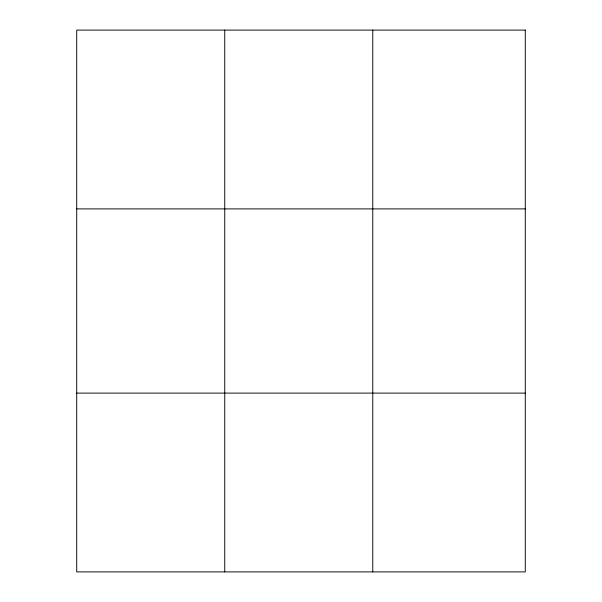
<?xml version="1.0" encoding="UTF-8"?>
<svg xmlns="http://www.w3.org/2000/svg" width="602" height="602" viewBox="0 0 602 602"><rect width="100%" height="100%" fill="white"/><g stroke="black" fill="none" stroke-linecap="round" stroke-linejoin="round"><path stroke-width="0.9" d="M224.742 30.1L224.742 571.9M372.773 30.1L372.773 571.9M76.717 208.894L525.283 208.894M76.717 393.106L525.283 393.106M525.283 30.1L525.283 571.9L76.717 571.9L76.717 30.1L525.283 30.1"/></g></svg>
